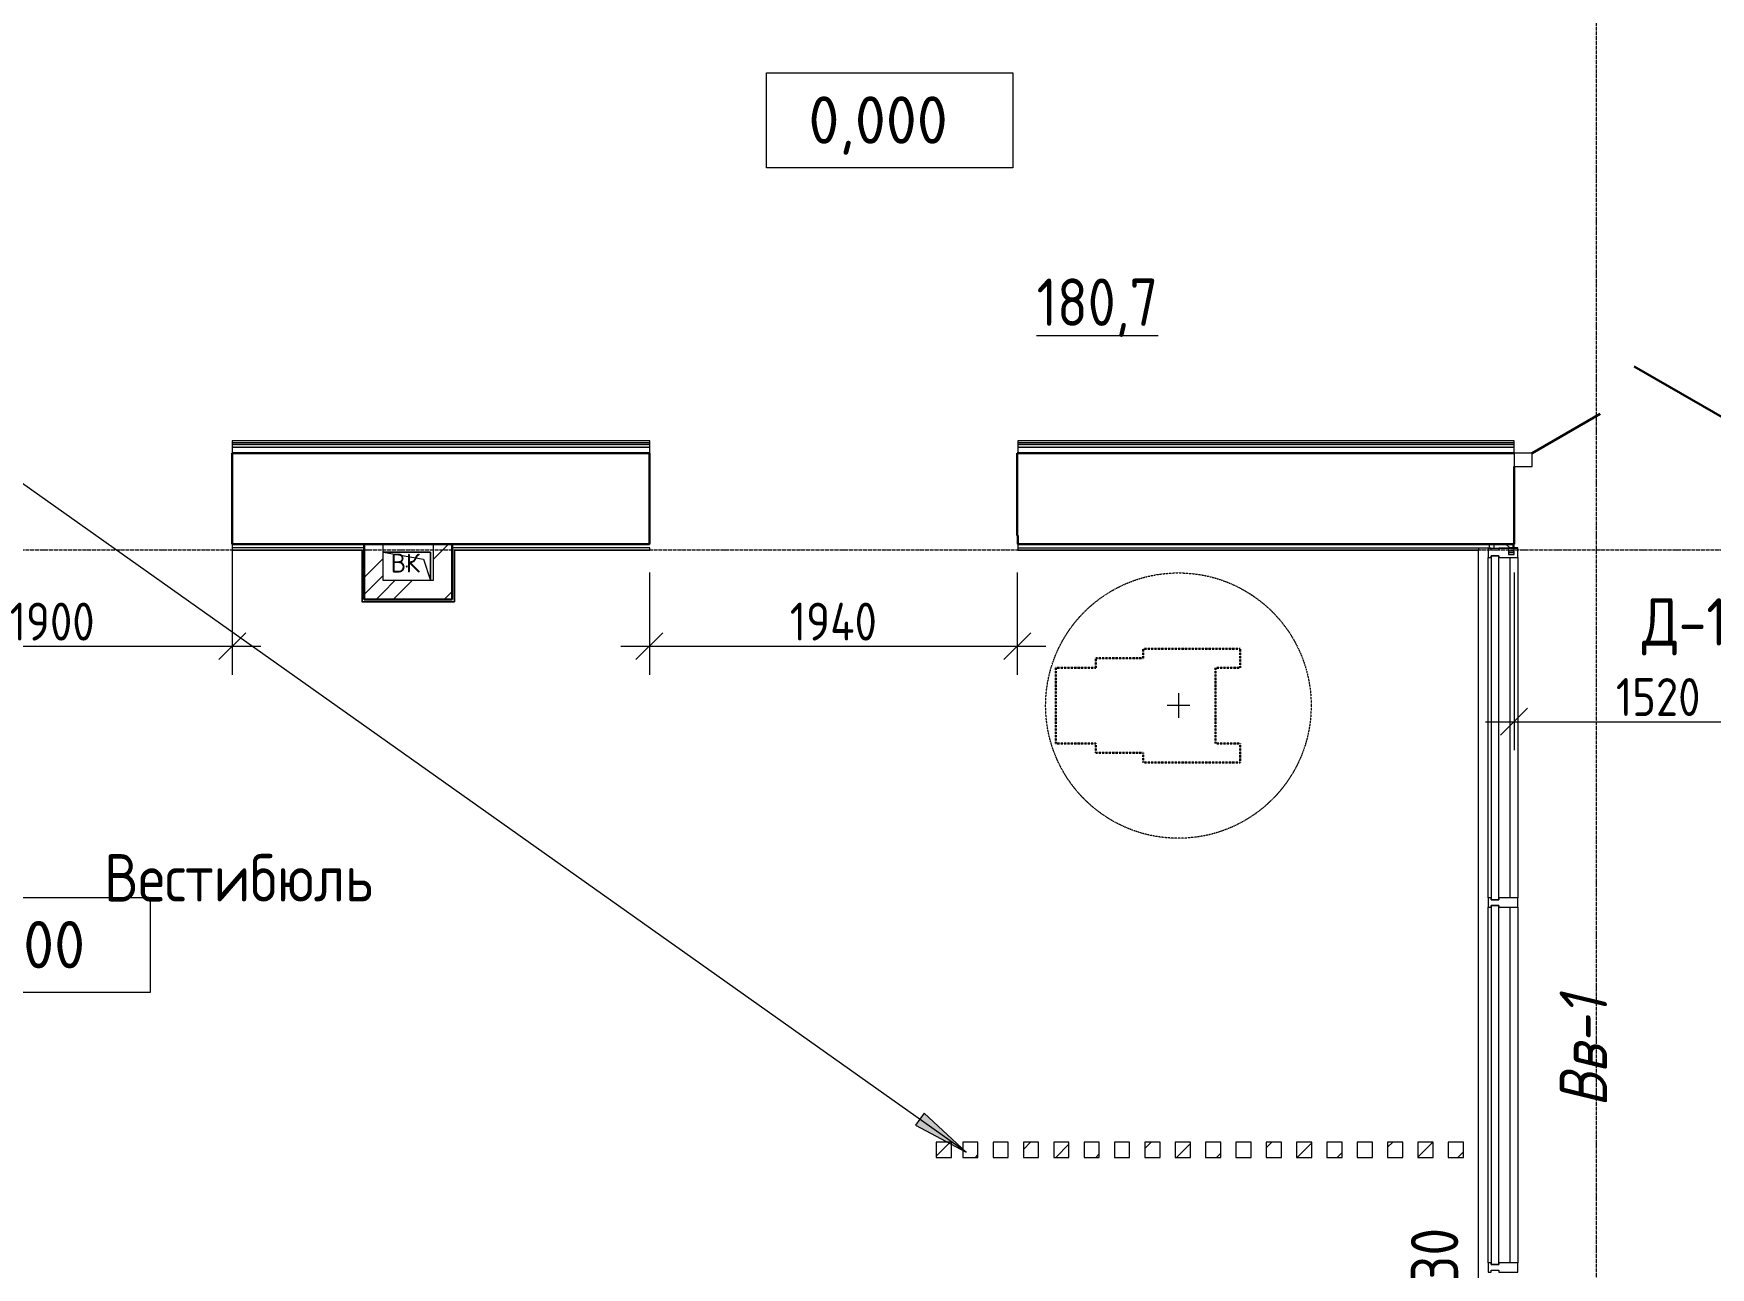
# Model space of a CAD drawing. Header units: millimetres. Extents: x 504091 to 2165846, y 135022 to 442887.
# Drawn here: x 1422457 to 1431300, y 309331 to 315840 of the extents above; entities that cross this region are included whole.
import ezdxf

# ---------------------------------------------------------------- set-up
doc = ezdxf.new("R2010")
doc.units = ezdxf.units.MM
for name, pattern in [('200_ШТРИХ__ш1_п0_6_', [1.6, 1, -0.6]), ('ADSK_Линия сетки', [25, 20, -2.5, 0, -2.5]), ('осеваяX2', [4, 2.5, -0.5, 0.5, -0.5])]:
    doc.linetypes.add(name, pattern=pattern)
doc.layers.get('Defpoints').update_dxf_attribs({"color": 255})
for name, color, linetype, lineweight in [('Аннотация', 7, 'Continuous', 9), ('Витраж', 7, 'Continuous', 9), ('Двери', 7, 'Continuous', 20), ('Марки', 7, 'Continuous', 20), ('Марки дверей', 7, 'Continuous', 20), ('Марки помещений', 7, 'Continuous', 20), ('Мебель', 7, 'Continuous', 18), ('Обобщенные модели', 7, 'Continuous', 18), ('Ограждение', 7, 'Continuous', 18), ('Оси', 165, 'осеваяX2', 13), ('отметки', 7, 'Continuous', 20), ('Панели витража', 7, 'Continuous', 9), ('Перекрытие', 7, 'Continuous', 18), ('размеры', 7, 'Continuous', 9), ('Стены внутренние', 7, 'Continuous', 18), ('Стены несущие', 7, 'Continuous', 30), ('Стены отделка', 7, 'Continuous', 30), ('Стены штриховка', 7, 'Continuous', 18)]:
    doc.layers.add(name, color=color, linetype=linetype, lineweight=lineweight)
doc.styles.add('GOST Common_2', font='GOST_Common.ttf', dxfattribs={"width": 0.9, "height": 200})
doc.styles.add('GOST Common_3', font='GOST_Common.ttf', dxfattribs={"height": 250})
doc.styles.add('GOST Common_4', font='GOST_Common.ttf', dxfattribs={"width": 0.9, "height": 200})
doc.styles.add('GOST Common_5', font='GOST_Common.ttf', dxfattribs={"height": 250})
doc.styles.add('GOST Common_B_I', font='', dxfattribs={"width": 0.9, "height": 250})
doc.styles.get('GOST Common_B_I').set_extended_font_data('GOST Common', italic=True, bold=True)
doc.dimstyles.new('ADSK_Основной_2_мм', dxfattribs={"dimscale": 304.8, "dimtxt": 201.142999, "dimasz": 0.463911, "dimexe": 0.492126, "dimexo": 0.492126, "dimgap": 0.098425, "dimtad": 1, "dimrnd": 0.01, "dimdsep": 46, "dimtxsty": 'GOST Common_4', "dimblk1": 'OBLIQUE', "dimblk2": 'OBLIQUE', "dimsah": 1, "dimcen": 0.09, "dimdle": 0.492126, "dimazin": 2, "dimtfac": 1, "dimtdec": 4, "dimtix": 1, "dimtmove": 0, "dimatfit": 3, "dimfxl": 0, "dimtvp": 1, "dimtolj": 1, "dimtzin": 0, "dimlwd": 20, "dimlwe": 20, "dimarcsym": 0})
pattern_1 = [(45, (1368096.43, 304821.34), (-269.4077, 269.4077), []), (45, (1368186.23, 304821.34), (-269.4077, 269.4077), []), (45, (1368276.04, 304821.34), (-269.4077, 269.4077), []), (45, (1368365.84, 304821.34), (-269.4077, 269.4077), [])]

# ---------------------------------------------------------------- blocks, each defined once
blk = doc.blocks.new('Дверь-Alumark_двупольная с глухим окном_S70 - 1520х2200 алюм ост Д-11л-3421825-План 1-го этажа')
at = {"layer": 'Двери', "lineweight": 30}
for p, q in [((790, 240), (-2.4, 697.5)), ((-540, 240), (-180.6, 447.5))]:
    blk.add_line(p, q, dxfattribs=at)
at = {"layer": 'Двери'}
for p, q in [((-635, 240), (-635, 170)), ((-540, 240), (-635, 240)), ((-540, 170), (-540, 240)), ((790, 240), (790, 170)), ((885, 240), (790, 240)), ((885, 170), (885, 240)), ((-635, 170), (-540, 170)), ((790, 170), (885, 170))]:
    blk.add_line(p, q, dxfattribs=at)
blk = doc.blocks.new('Системная панель - Стекло - 40мм-6487991-План 1-го этажа')
at = {"layer": 'Панели витража', "lineweight": 18}
for p, q in [((907.5, 40), (-907.5, 40)), ((-907.5, 40), (-907.5, 0)), ((-907.5, 0), (907.5, 0)), ((907.5, 0), (907.5, 40))]:
    blk.add_line(p, q, dxfattribs=at)
blk = doc.blocks.new('Системная панель - Стекло - 40мм-6487996-План 1-го этажа')
at = {"layer": 'Панели витража', "lineweight": 18}
for p, q in [((947.5, 40), (-947.5, 40)), ((-947.5, 40), (-947.5, 0)), ((-947.5, 0), (947.5, 0)), ((947.5, 0), (947.5, 40))]:
    blk.add_line(p, q, dxfattribs=at)
blk = doc.blocks.new('Прямоугольный импост - Импост структурный с накладкой - 100мм-6487985-План 1-го этажа')
at = {"layer": 'Витраж'}
for p, q in [((29977, 6459.2), (29977, 8254.2)), ((30094, 6459.2), (30094, 8254.2))]:
    blk.add_line(p, q, dxfattribs=at)
blk = doc.blocks.new('Прямоугольный импост - Импост структурный с накладкой - 100мм-6487995-План 1-го этажа')
at = {"layer": 'Витраж'}
for p, q in [((29977, 4534.2), (29977, 6409.2)), ((30094, 4534.2), (30094, 6409.2))]:
    blk.add_line(p, q, dxfattribs=at)
blk = doc.blocks.new('Прямоугольный импост - Импост структурный с накладкой - 160мм-687480-План 1-го этажа')
at = {"layer": 'Витраж', "lineweight": 18}
for p, q in [((0, 17), (-50, 17)), ((-50, 17), (-50, 0)), ((-50, 0), (-40, 0)), ((-40, 0), (-40, -40)), ((-10, -40), (-10, 0)), ((-10, 0), (0, 0)), ((0, 0), (0, 17)), ((-40, -40), (-50, -40)), ((-50, -40), (-50, -140)), ((0, -40), (-10, -40)), ((0, -140), (0, -40)), ((-50, -140), (0, -140))]:
    blk.add_line(p, q, dxfattribs=at)
blk = doc.blocks.new('Прямоугольный импост - Импост структурный с накладкой - 160мм-687471-План 1-го этажа')
at = {"layer": 'Витраж', "lineweight": 18}
for p, q in [((-25, 0), (-25, 17)), ((-25, 17), (25, 17)), ((-15, 0), (-25, 0)), ((-15, -40), (-15, 0)), ((25, 0), (15, 0)), ((15, 0), (15, -40)), ((25, 17), (25, 0)), ((-25, -140), (-25, -40)), ((-25, -40), (-15, -40)), ((15, -40), (25, -40)), ((25, -40), (25, -140)), ((25, -140), (-25, -140))]:
    blk.add_line(p, q, dxfattribs=at)
blk = doc.blocks.new('Ограждение_куообразное - Ограждение_куообразное-1750661-План 1-го этажа')
at = {"layer": 'Ограждение'}
h = blk.add_hatch(dxfattribs=at)
h.set_pattern_fill('FP_20', color=256, style=0, pattern_type=2)
h.set_pattern_definition([(45, (0, 0), (-106.066, 106.066), [])])
h.paths.add_polyline_path([(18575.7, 5090.2), (18655.7, 5090.2), (18655.7, 5170.2), (18575.7, 5170.2)])
h.paths.add_polyline_path([(29527, 5090.2), (29527, 5170.2), (29447, 5170.2), (29447, 5090.2)])
h.paths.add_polyline_path([(19535.7, 5090.2), (19615.7, 5090.2), (19615.7, 5170.2), (19535.7, 5170.2)])
h.paths.add_polyline_path([(18815.7, 5090.2), (18815.7, 5170.2), (18735.7, 5170.2), (18735.7, 5090.2)])
h.paths.add_polyline_path([(29687, 5090.2), (29687, 5170.2), (29607, 5170.2), (29607, 5090.2)])
h.paths.add_polyline_path([(19375.7, 5090.2), (19455.7, 5090.2), (19455.7, 5170.2), (19375.7, 5170.2)])
h.paths.add_polyline_path([(29847, 5090.2), (29847, 5170.2), (29767, 5170.2), (29767, 5090.2)])
h.paths.add_polyline_path([(18975.7, 5090.2), (18975.7, 5170.2), (18895.7, 5170.2), (18895.7, 5090.2)])
h.paths.add_polyline_path([(29207, 5090.2), (29207, 5170.2), (29127, 5170.2), (29127, 5090.2), (29152.7, 5090.2)])
h.paths.add_polyline_path([(29367, 5090.2), (29367, 5170.2), (29287, 5170.2), (29287, 5090.2)])
h.paths.add_polyline_path([(19215.7, 5090.2), (19295.7, 5090.2), (19295.7, 5170.2), (19215.7, 5170.2)])
h.paths.add_polyline_path([(28167, 5090.2), (28247, 5090.2), (28247, 5170.2), (28167, 5170.2)])
h.paths.add_polyline_path([(19055.7, 5090.2), (19135.7, 5090.2), (19135.7, 5170.2), (19055.7, 5170.2)])
h.paths.add_polyline_path([(28727, 5090.2), (28727, 5170.2), (28647, 5170.2), (28647, 5090.2)])
h.paths.add_polyline_path([(20335.7, 5090.2), (20415.7, 5090.2), (20415.7, 5170.2), (20335.7, 5170.2)])
h.paths.add_polyline_path([(28841.7, 5090.2), (28887, 5090.2), (28887, 5170.2), (28807, 5170.2), (28807, 5090.2)])
h.paths.add_polyline_path([(28567, 5090.2), (28567, 5170.2), (28487, 5170.2), (28487, 5090.2)])
h.paths.add_polyline_path([(20495.7, 5090.2), (20575.7, 5090.2), (20575.7, 5170.2), (20495.7, 5170.2)])
h.paths.add_polyline_path([(20975.7, 5090.2), (21055.7, 5090.2), (21055.7, 5170.2), (20975.7, 5170.2)])
h.paths.add_polyline_path([(28407, 5090.2), (28407, 5170.2), (28327, 5170.2), (28327, 5090.2)])
h.paths.add_polyline_path([(20815.7, 5090.2), (20895.7, 5090.2), (20895.7, 5170.2), (20815.7, 5170.2)])
h.paths.add_polyline_path([(29047, 5090.2), (29047, 5170.2), (28967, 5170.2), (28967, 5090.2)])
h.paths.add_polyline_path([(20655.7, 5090.2), (20735.7, 5090.2), (20735.7, 5170.2), (20655.7, 5170.2)])
h.paths.add_polyline_path([(27367, 5090.2), (27447, 5090.2), (27447, 5170.2), (27367, 5170.2)])
h.paths.add_polyline_path([(21215.7, 5090.2), (21215.7, 5170.2), (21135.7, 5170.2), (21135.7, 5090.2)])
h.paths.add_polyline_path([(27767, 5090.2), (27767, 5170.2), (27687, 5170.2), (27687, 5090.2)])
h.paths.add_polyline_path([(19855.7, 5090.2), (19935.7, 5090.2), (19935.7, 5170.2), (19855.7, 5170.2)])
h.paths.add_polyline_path([(28087, 5090.2), (28087, 5170.2), (28007, 5170.2), (28007, 5090.2)])
h.paths.add_polyline_path([(20175.7, 5090.2), (20255.7, 5090.2), (20255.7, 5170.2), (20175.7, 5170.2)])
h.paths.add_polyline_path([(20015.7, 5090.2), (20095.7, 5090.2), (20095.7, 5170.2), (20015.7, 5170.2)])
h.paths.add_polyline_path([(27927, 5090.2), (27927, 5170.2), (27847, 5170.2), (27847, 5090.2)])
h.paths.add_polyline_path([(19695.7, 5090.2), (19775.7, 5090.2), (19775.7, 5170.2), (19695.7, 5170.2)])
h.paths.add_polyline_path([(27607, 5090.2), (27607, 5170.2), (27527, 5170.2), (27527, 5090.2)])
h.paths.add_polyline_path([(27147, 5090.2), (27147, 5170.2), (27067, 5170.2), (27067, 5090.2), (27125.7, 5090.2)])
h.paths.add_polyline_path([(27207, 5090.2), (27287, 5090.2), (27287, 5170.2), (27207, 5170.2)])
at = {"layer": 'Ограждение', "lineweight": 18}
for p, q in [((27147, 5170.2), (27067, 5170.2)), ((27067, 5170.2), (27067, 5090.2)), ((27147, 5090.2), (27147, 5170.2)), ((27287, 5170.2), (27207, 5170.2)), ((27207, 5170.2), (27207, 5090.2)), ((27287, 5090.2), (27287, 5170.2)), ((27447, 5170.2), (27367, 5170.2)), ((27367, 5170.2), (27367, 5090.2)), ((27447, 5090.2), (27447, 5170.2)), ((27607, 5170.2), (27527, 5170.2)), ((27527, 5170.2), (27527, 5090.2)), ((27607, 5090.2), (27607, 5170.2)), ((27767, 5170.2), (27687, 5170.2)), ((27687, 5170.2), (27687, 5090.2)), ((27767, 5090.2), (27767, 5170.2)), ((27927, 5170.2), (27847, 5170.2)), ((27847, 5170.2), (27847, 5090.2)), ((27927, 5090.2), (27927, 5170.2)), ((28087, 5170.2), (28007, 5170.2)), ((28007, 5170.2), (28007, 5090.2)), ((28087, 5090.2), (28087, 5170.2)), ((28247, 5170.2), (28167, 5170.2)), ((28167, 5170.2), (28167, 5090.2)), ((28247, 5090.2), (28247, 5170.2)), ((28407, 5170.2), (28327, 5170.2)), ((28327, 5170.2), (28327, 5090.2)), ((28407, 5090.2), (28407, 5170.2)), ((28567, 5170.2), (28487, 5170.2)), ((28487, 5170.2), (28487, 5090.2)), ((28567, 5090.2), (28567, 5170.2)), ((28727, 5170.2), (28647, 5170.2)), ((28647, 5170.2), (28647, 5090.2)), ((28727, 5090.2), (28727, 5170.2)), ((28887, 5170.2), (28807, 5170.2)), ((28807, 5170.2), (28807, 5090.2)), ((28887, 5090.2), (28887, 5170.2)), ((29047, 5170.2), (28967, 5170.2)), ((28967, 5170.2), (28967, 5090.2)), ((29047, 5090.2), (29047, 5170.2)), ((29207, 5170.2), (29127, 5170.2)), ((29127, 5170.2), (29127, 5090.2)), ((29207, 5090.2), (29207, 5170.2)), ((29367, 5170.2), (29287, 5170.2)), ((29287, 5170.2), (29287, 5090.2)), ((29367, 5090.2), (29367, 5170.2)), ((29527, 5170.2), (29447, 5170.2)), ((29447, 5170.2), (29447, 5090.2)), ((29527, 5090.2), (29527, 5170.2)), ((29687, 5170.2), (29607, 5170.2)), ((29607, 5170.2), (29607, 5090.2)), ((29687, 5090.2), (29687, 5170.2)), ((29847, 5170.2), (29767, 5170.2)), ((29767, 5170.2), (29767, 5090.2)), ((29847, 5090.2), (29847, 5170.2)), ((27067, 5090.2), (27147, 5090.2)), ((27207, 5090.2), (27287, 5090.2)), ((27367, 5090.2), (27447, 5090.2)), ((27527, 5090.2), (27607, 5090.2)), ((27687, 5090.2), (27767, 5090.2)), ((27847, 5090.2), (27927, 5090.2)), ((28007, 5090.2), (28087, 5090.2)), ((28167, 5090.2), (28247, 5090.2)), ((28327, 5090.2), (28407, 5090.2)), ((28487, 5090.2), (28567, 5090.2)), ((28647, 5090.2), (28727, 5090.2)), ((28807, 5090.2), (28887, 5090.2)), ((28967, 5090.2), (29047, 5090.2)), ((29127, 5090.2), (29207, 5090.2)), ((29287, 5090.2), (29367, 5090.2)), ((29447, 5090.2), (29527, 5090.2)), ((29607, 5090.2), (29687, 5090.2)), ((29767, 5090.2), (29847, 5090.2))]:
    blk.add_line(p, q, dxfattribs=at)
blk = doc.blocks.new('GM_Отверстие прямоугольное _в плите_ - Отверстие-V28-План 1-го этажа')
at = {"layer": 'Обобщенные модели'}
for p, q in [((-75, -125), (-75, 125)), ((-75, 125), (75, 125)), ((75, 125), (-75, 125)), ((-75, 125), (-75, -125)), ((-37.5, 87.5), (75, 125)), ((-75, -125), (-37.5, 87.5))]:
    blk.add_line(p, q, dxfattribs=at)
for start, end in [(360, 180), (180, 360), (60, 165), (300, 360), (195, 270)]:
    blk.add_arc((0, 0), 2.5, start, end, dxfattribs=at)
blk = doc.blocks.new('FRT_2D_Символ _разворот МГН_1 - D1_4_Символ доступности разворота МГН _360__-V38-План 1-го этажа')
at = {"layer": 'Мебель', "color": 98, "linetype": '200_ШТРИХ__ш1_п0_6_', "lineweight": 30, "true_color": 0x004000}
for p, q in [((-300, 325.4), (-300, -185.8)), ((-300, 325.4), (-200, 325.4)), ((-200, 195.4), (-200, 325.4)), ((200, 325.4), (300, 325.4)), ((200, 195.4), (200, 325.4)), ((300, 325.4), (300, -185.8)), ((-200, 195.4), (200, 195.4)), ((-300, -185.8), (-250, -185.8)), ((-250, -185.8), (-250, -435.8)), ((300, -185.8), (250, -185.8)), ((250, -185.8), (250, -435.8)), ((-200, -435.8), (-250, -435.8)), ((-200, -435.8), (-200, -645.8)), ((200, -435.8), (250, -435.8)), ((200, -435.8), (200, -645.8)), ((-200, -645.8), (200, -645.8))]:
    blk.add_line(p, q, dxfattribs=at)
at = {"layer": 'Мебель'}
for p, q in [((-65, 0), (65, 0)), ((0, 60.4), (0, -59.6))]:
    blk.add_line(p, q, dxfattribs=at)
at = {"layer": 'Мебель', "color": 1, "linetype": '200_ШТРИХ__ш1_п0_6_', "lineweight": 9, "true_color": 0xff0000}
blk.add_circle((0, 0), 700, dxfattribs=at)
blk = doc.blocks.new('Высотные отметки - Рамка-12095-План 1-го этажа')
at = {"layer": 'Аннотация', "lineweight": 20}
for p, q in [((-6.5, 0), (-6.5, 5)), ((-6.5, 5), (6.5, 5)), ((6.5, 5), (6.5, 0)), ((6.5, 0), (-6.5, 0))]:
    blk.add_line(p, q, dxfattribs=at)
blk = doc.blocks.new('_Oblique')
at = {"color": 0, "linetype": 'ByBlock', "lineweight": -2}
blk.add_line((-0.5, -0.5), (0.5, 0.5), dxfattribs=at)
blk = doc.blocks.new('*D2736')
at = {"layer": 'Defpoints', "color": 0, "lineweight": 20, "transparency": 16777216}
for p in [(1430264.3, 313146.6), (1431784.3, 313146.6), (1431784.3, 312209.9)]:
    blk.add_point(p, dxfattribs=at)
at = {"layer": 'размеры', "color": 0, "transparency": 16777216}
for p, q in [((1430264.3, 312996.6), (1430264.3, 312059.9)), ((1431784.3, 312996.6), (1431784.3, 312059.9)), ((1430114.3, 312209.9), (1431934.3, 312209.9))]:
    blk.add_line(p, q, dxfattribs=at)
at = {"layer": 'размеры', "color": 0, "transparency": 16777216, "xscale": 141.4, "yscale": 141.4, "zscale": 141.4, "rotation": 180}
blk.add_blockref('_Oblique', (1430264.3, 312209.9), dxfattribs=at)
at = {"layer": 'размеры', "color": 0, "transparency": 16777216, "xscale": 141.4, "yscale": 141.4, "zscale": 141.4}
blk.add_blockref('_Oblique', (1431784.3, 312209.9), dxfattribs=at)
at = {"layer": 'размеры', "color": 0, "lineweight": 20, "transparency": 16777216, "insert": (1431024.3, 312339.9), "char_height": 200, "width": 560.473, "attachment_point": 5, "style": 'GOST Common_4'}
blk.add_mtext('\\A1;1520', dxfattribs=at)
blk = doc.blocks.new('*D2737')
at = {"layer": 'Defpoints', "color": 0, "lineweight": 20, "transparency": 16777216}
for p in [(1425704.8, 313146.6), (1427644.8, 313146.6), (1427644.8, 312607.9)]:
    blk.add_point(p, dxfattribs=at)
at = {"layer": 'размеры', "color": 0, "transparency": 16777216}
for p, q in [((1425704.8, 312996.6), (1425704.8, 312457.9)), ((1427644.8, 312996.6), (1427644.8, 312457.9)), ((1425554.8, 312607.9), (1427794.8, 312607.9))]:
    blk.add_line(p, q, dxfattribs=at)
at = {"layer": 'размеры', "color": 0, "transparency": 16777216, "xscale": 141.4, "yscale": 141.4, "zscale": 141.4, "rotation": 180}
blk.add_blockref('_Oblique', (1425704.8, 312607.9), dxfattribs=at)
at = {"layer": 'размеры', "color": 0, "transparency": 16777216, "xscale": 141.4, "yscale": 141.4, "zscale": 141.4}
blk.add_blockref('_Oblique', (1427644.8, 312607.9), dxfattribs=at)
at = {"layer": 'размеры', "color": 0, "lineweight": 20, "transparency": 16777216, "insert": (1426674.8, 312737.9), "char_height": 200, "width": 580.928, "attachment_point": 5, "style": 'GOST Common_4'}
blk.add_mtext('\\A1;1940', dxfattribs=at)
blk = doc.blocks.new('*D2738')
at = {"layer": 'Defpoints', "color": 0, "lineweight": 20, "transparency": 16777216}
for p in [(1421605.4, 313626.6), (1423505.4, 313626.6), (1423505.4, 312607.9)]:
    blk.add_point(p, dxfattribs=at)
at = {"layer": 'размеры', "color": 0, "transparency": 16777216}
for p, q in [((1421605.4, 313476.6), (1421605.4, 312457.9)), ((1423505.4, 313476.6), (1423505.4, 312457.9)), ((1421455.4, 312607.9), (1423655.4, 312607.9))]:
    blk.add_line(p, q, dxfattribs=at)
at = {"layer": 'размеры', "color": 0, "transparency": 16777216, "xscale": 141.4, "yscale": 141.4, "zscale": 141.4, "rotation": 180}
blk.add_blockref('_Oblique', (1421605.4, 312607.9), dxfattribs=at)
at = {"layer": 'размеры', "color": 0, "transparency": 16777216, "xscale": 141.4, "yscale": 141.4, "zscale": 141.4}
blk.add_blockref('_Oblique', (1423505.4, 312607.9), dxfattribs=at)
at = {"layer": 'размеры', "color": 0, "lineweight": 20, "transparency": 16777216, "insert": (1422555.4, 312737.9), "char_height": 200, "width": 560.473, "attachment_point": 5, "style": 'GOST Common_4'}
blk.add_mtext('\\A1;1900', dxfattribs=at)

msp = doc.modelspace()

# ---------------------------------------------------------------- hatches: boundary and pattern name
at = {"layer": 'Аннотация', "lineweight": 9}
msp.add_hatch(color=256, dxfattribs=at).paths.add_polyline_path([(1427375.2386, 309939.6638), (1427153.2739, 310145.313), (1427107.6113, 310080.857)])
at = {"layer": 'Стены внутренние', "lineweight": 9}
h = msp.add_hatch(dxfattribs=at)
h.set_pattern_fill('FP_12', color=256, style=0, pattern_type=2)
h.set_pattern_definition([(0, (1400150.29, 304821.34), (406.4, 101.6), [33.528, -271.272, 33.528, -271.272, -1625.6]), (0, (1400150.29, 304821.34), (406.4, 101.6), [-609.6, 33.528, -576.072, 33.528, -271.272, -711.2]), (0, (1400150.29, 304821.34), (406.4, 101.6), [-1524, 33.528, -169.672, 33.528, -474.472]), (120, (1400302.69, 304872.14), (-291.18818, 301.15272), [33.528, -271.272, 33.528, -271.272, -1625.6]), (120, (1400302.69, 304872.14), (-291.18818, 301.15272), [-609.6, 33.528, -576.072, 33.528, -271.272, -711.2]), (120, (1400302.69, 304872.14), (-291.18818, 301.15272), [-1524, 33.528, -169.672, 33.528, -474.472]), (240, (1400353.49, 305075.34), (-115.21182, -402.75272), [33.528, -271.272, 33.528, -271.272, -1625.6]), (240, (1400353.49, 305075.34), (-115.21182, -402.75272), [-609.6, 33.528, -576.072, 33.528, -271.272, -711.2]), (240, (1400353.49, 305075.34), (-115.21182, -402.75272), [-1524, 33.528, -169.672, 33.528, -474.472])])
h.paths.add_polyline_path([(1439059.2939, 313656.5532), (1439059.2939, 313671.5532), (1437864.2939, 313671.5532), (1437864.2939, 313656.5532), (1438803.251, 313656.5532)])
h.paths.add_polyline_path([(1432469.7351, 313656.5532), (1436264.2939, 313656.5532), (1436264.2939, 313671.5532), (1431784.2939, 313671.5532), (1431784.2939, 313656.5532)])
h.paths.add_polyline_path([(1440089.2939, 313656.5532), (1440216.4244, 313656.5532), (1440216.4244, 313671.5532), (1440089.2939, 313671.5532)])
h.paths.add_polyline_path([(1413469.1876, 313656.5532), (1413793.2939, 313656.5532), (1413793.2939, 313671.5532), (1410096.2939, 313671.5532), (1410096.2939, 313656.5532), (1411358.0156, 313656.5532)])
h.paths.add_polyline_path([(1415393.2939, 313656.5532), (1421605.41, 313656.5532), (1421605.41, 313671.5532), (1415393.2939, 313671.5532)])
h.paths.add_polyline_path([(1408493.5795, 313656.5532), (1408496.2939, 313656.5532), (1408496.2939, 313671.5532), (1407714.3804, 313671.5532), (1407714.3804, 313656.5532), (1408191.2577, 313656.5532)])
h.paths.add_polyline_path([(1425080.6333, 313656.5532), (1425707.828, 313656.5532), (1425707.828, 313671.5532), (1423505.41, 313671.5532), (1423505.41, 313656.5532), (1424969.0881, 313656.5532)])
h.paths.add_polyline_path([(1430264.2939, 313656.5532), (1430264.2939, 313671.5532), (1427647.828, 313671.5532), (1427647.828, 313656.5532), (1429830.7702, 313656.5532)])
h = msp.add_hatch(dxfattribs=at)
h.set_pattern_fill('ANSI34', color=256, scale=20, style=0)
h.set_pattern_definition(pattern_1)
h.paths.add_polyline_path([(1424300.2939, 313146.5532), (1424200.2939, 313146.5532), (1424200.2939, 312853.9865), (1424300.2939, 312853.9865)])
h = msp.add_hatch(dxfattribs=at)
h.set_pattern_fill('ANSI34', color=256, scale=20, style=0)
h.set_pattern_definition(pattern_1)
h.paths.add_polyline_path([(1424665.2939, 312853.9865), (1424665.2939, 313146.5532), (1424565.2939, 313146.5532), (1424565.2939, 312953.9865), (1424300.2939, 312953.9865), (1424300.2939, 312853.9865)])
h = msp.add_hatch(dxfattribs=at)
h.set_pattern_fill('FP_8', color=256, style=0, pattern_type=2)
h.set_pattern_definition([(45, (1400150.3, 304821.34), (-106.066, 106.066), []), (135, (1400150.3, 304821.34), (-106.066, -106.066), [])])
h.paths.add_polyline_path([(1430184.2939, 307419.5757), (1430259.2939, 307419.5757), (1430259.2939, 307460.5645), (1430159.2939, 307459.5757), (1430159.2939, 307419.5757)])
h.paths.add_polyline_path([(1430234.8739, 313125.5645), (1430234.8739, 313126.5532), (1430259.2939, 313126.5532), (1430259.2939, 313146.5532), (1430159.2939, 313146.5532), (1430159.2939, 313125.5645), (1430184.2939, 313125.5645)])

# ---------------------------------------------------------------- linework, layer by layer
at = {"layer": 'Аннотация', "lineweight": 9}
for p, q in [((1427375.2386, 309939.6638), (1419075.0245, 315819.7956)), ((1427153.2739, 310145.313), (1427107.6113, 310080.857)), ((1427375.2386, 309939.6638), (1427153.2739, 310145.313)), ((1427107.6113, 310080.857), (1427375.2386, 309939.6638))]:
    msp.add_line(p, q, dxfattribs=at)
at = {"layer": 'Оси', "linetype": 'ADSK_Линия сетки'}
for p, q in [((1430699.8592, 300469.847), (1430699.8592, 349044.3426)), ((1390035.5654, 313116.3441), (1456265.2939, 313116.3441))]:
    msp.add_line(p, q, dxfattribs=at)
at = {"layer": 'Перекрытие'}
for p, q in [((1425707.828, 313626.5532), (1425707.828, 313146.5532)), ((1425707.828, 313146.5532), (1425704.828, 313146.5532)), ((1430077.2939, 307479.5757), (1430077.2939, 313114.5532)), ((1430284.2939, 313075.5645), (1430284.2939, 311280.5645)), ((1430284.2939, 311230.5645), (1430284.2939, 309355.5645))]:
    msp.add_line(p, q, dxfattribs=at)
at = {"layer": 'Стены несущие'}
for p, q in [((1423505.2939, 313626.5532), (1423505.2939, 313146.5532)), ((1425704.828, 313626.5532), (1423505.2939, 313626.5532)), ((1425704.828, 313146.5532), (1425704.828, 313626.5532)), ((1427644.828, 313626.5532), (1430264.2939, 313626.5532)), ((1427644.828, 313626.5532), (1427644.828, 313191.5532)), ((1430264.2939, 313146.5532), (1430264.2939, 313556.5532)), ((1423505.2939, 313146.5532), (1425704.828, 313146.5532)), ((1424200.2939, 313146.5532), (1424200.2939, 312853.9865)), ((1424665.2939, 313146.5532), (1424665.2939, 312853.9865)), ((1427644.828, 313191.5532), (1427647.828, 313191.5532)), ((1427647.828, 313191.5532), (1427647.828, 313146.5532)), ((1430264.2939, 313146.5532), (1427647.828, 313146.5532)), ((1424200.2939, 312853.9865), (1424665.2939, 312853.9865))]:
    msp.add_line(p, q, dxfattribs=at)
at = {"layer": 'Стены отделка', "lineweight": 9}
for p, q in [((1423505.41, 313691.5532), (1423505.41, 313626.5532)), ((1425707.828, 313691.5532), (1423505.41, 313691.5532)), ((1425707.828, 313626.5532), (1425707.828, 313691.5532)), ((1427647.828, 313691.5532), (1427647.828, 313626.5532)), ((1430264.2939, 313691.5532), (1427647.828, 313691.5532)), ((1430264.2939, 313626.5532), (1430264.2939, 313691.5532)), ((1425704.828, 313626.5532), (1425707.828, 313626.5532)), ((1424200.2939, 313126.5532), (1423505.2939, 313126.5532)), ((1423505.2939, 313126.5532), (1423505.2939, 313114.5532)), ((1424300.2939, 312953.9865), (1424300.2939, 313146.5532)), ((1424565.2939, 313146.5532), (1424565.2939, 312953.9865)), ((1425707.828, 313126.5532), (1424665.2939, 313126.5532)), ((1425707.828, 313114.5532), (1425707.828, 313126.5532)), ((1427647.828, 313146.5532), (1427647.828, 313114.5532)), ((1430079.2939, 313126.5532), (1430134.2939, 313126.5532)), ((1430079.2939, 313114.5532), (1430079.2939, 313126.5532)), ((1430134.2939, 313126.5532), (1430134.2939, 313125.5645)), ((1430134.2939, 313125.5645), (1430284.2939, 313125.5645)), ((1430234.8739, 313126.5532), (1430234.8739, 313091.5532)), ((1430264.2939, 313091.5532), (1430264.2939, 313146.5532)), ((1430284.2939, 313126.5532), (1430264.2939, 313126.5532)), ((1430284.2939, 313125.5645), (1430284.2939, 313126.5532)), ((1423505.2939, 313114.5532), (1424188.2939, 313114.5532)), ((1424188.2939, 313114.5532), (1424188.2939, 312843.9865)), ((1424677.2939, 313114.5532), (1425707.828, 313114.5532)), ((1424677.2939, 313114.5532), (1424677.2939, 312842.229)), ((1427647.828, 313114.5532), (1430079.2939, 313114.5532)), ((1430234.8739, 313091.5532), (1430264.2939, 313091.5532)), ((1424565.2939, 312953.9865), (1424300.2939, 312953.9865)), ((1424190.2939, 312841.9865), (1424677.2939, 312842.229))]:
    msp.add_line(p, q, dxfattribs=at)
at = {"layer": 'Стены штриховка'}
for p, q in [((1425707.828, 313680.5532), (1423505.41, 313680.5532)), ((1425707.828, 313671.5532), (1423505.41, 313671.5532)), ((1425707.828, 313656.5532), (1423505.41, 313656.5532)), ((1430264.2939, 313680.5532), (1427647.828, 313680.5532)), ((1430264.2939, 313671.5532), (1427647.828, 313671.5532)), ((1430264.2939, 313656.5532), (1427647.828, 313656.5532)), ((1427647.828, 313126.5532), (1430079.2939, 313126.5532)), ((1430134.2939, 313126.5532), (1430134.2939, 313146.5532)), ((1430159.2939, 313125.5645), (1430159.2939, 313146.5532)), ((1430264.2939, 313126.5532), (1430234.8739, 313126.5532)), ((1430259.2939, 313125.5645), (1430259.2939, 313146.5532)), ((1423505.2939, 313116.5532), (1424190.2939, 313116.5532)), ((1424190.2939, 313116.5532), (1424190.2939, 312843.9865)), ((1424675.2939, 313116.5532), (1425707.828, 313116.5532)), ((1424675.2939, 313116.5532), (1424675.2939, 312843.9865)), ((1427647.828, 313116.5532), (1430079.2939, 313116.5532)), ((1430234.8739, 313111.5532), (1430264.2939, 313111.5532)), ((1430234.8739, 313102.5532), (1430264.2939, 313102.5532)), ((1424200.2939, 312853.9865), (1424200.2939, 312855.9865)), ((1424188.2939, 312843.9865), (1424188.2939, 312841.9865)), ((1424188.2939, 312841.9865), (1424190.2939, 312841.9865)), ((1424190.2939, 312843.9865), (1424675.2939, 312843.9865)), ((1424202.2939, 312853.9865), (1424200.2939, 312853.9865))]:
    msp.add_line(p, q, dxfattribs=at)

# ---------------------------------------------------------------- block references
at = {"layer": 'Витраж', "rotation": 89.99999999999991}
msp.add_blockref('Прямоугольный импост - Импост структурный с накладкой - 160мм-687480-План 1-го этажа', (1430144.2939, 313125.5645), dxfattribs=at)
at = {"layer": 'Витраж'}
for name in ['Прямоугольный импост - Импост структурный с накладкой - 100мм-6487985-План 1-го этажа', 'Прямоугольный импост - Импост структурный с накладкой - 100мм-6487995-План 1-го этажа']:
    msp.add_blockref(name, (1400150.2939, 304821.3441), dxfattribs=at)
at = {"layer": 'Витраж', "extrusion": (0, 0, -1), "rotation": 270.0000000000001}
for p in [(-1430144.2939, 311255.5645), (-1430144.2939, 309330.5645)]:
    msp.add_blockref('Прямоугольный импост - Импост структурный с накладкой - 160мм-687471-План 1-го этажа', p, dxfattribs=at)
at = {"layer": 'Двери'}
msp.add_blockref('Дверь-Alumark_двупольная с глухим окном_S70 - 1520х2200 алюм ост Д-11л-3421825-План 1-го этажа', (1430899.2939, 313386.5532), dxfattribs=at)
at = {"layer": 'Мебель', "color": 1, "true_color": 0xff0000, "rotation": 269.9999999999996}
msp.add_blockref('FRT_2D_Символ _разворот МГН_1 - D1_4_Символ доступности разворота МГН _360__-V38-План 1-го этажа', (1428494.2939, 312294.8342), dxfattribs=at)
at = {"layer": 'Обобщенные модели', "rotation": 269.9999999999994}
msp.add_blockref('GM_Отверстие прямоугольное _в плите_ - Отверстие-V28-План 1-го этажа', (1424425.2939, 313028.9865), dxfattribs=at)
at = {"layer": 'Ограждение'}
msp.add_blockref('Ограждение_куообразное - Ограждение_куообразное-1750661-План 1-го этажа', (1400150.2939, 304821.3441), dxfattribs=at)
at = {"layer": 'отметки', "lineweight": 20, "xscale": 99.99999999999993, "yscale": 99.99999999999993, "zscale": 99.99999999999993}
for p in [(1426972.0986, 315132.376), (1422423.0557, 310781.9232)]:
    msp.add_blockref('Высотные отметки - Рамка-12095-План 1-го этажа', p, dxfattribs=at)
at = {"layer": 'Панели витража', "rotation": 269.9999999999999}
for name, p in [('Системная панель - Стекло - 40мм-6487991-План 1-го этажа', (1430144.2939, 312178.0645)), ('Системная панель - Стекло - 40мм-6487996-План 1-го этажа', (1430144.2939, 310293.0645))]:
    msp.add_blockref(name, p, dxfattribs=at)

# ---------------------------------------------------------------- texts
at = {"layer": 'Аннотация', "color": 251, "lineweight": 9, "true_color": 0x4b4b4b, "insert": (1424341.0844, 313096.8776), "char_height": 100, "width": 156.348, "attachment_point": 1, "line_spacing_factor": 1.022766, "style": 'GOST Common_5'}
msp.add_mtext('\\pt360,720,1080,1440,1800,2160,2520,2880,3240,3600,3960,4320,4680,5040,5400,5760,6120,6480,6840,7200,7560,7920,8280,8640,9000,9360,9720,10080,10440,10800,11160,11520;ВК', dxfattribs=at)
at = {"layer": 'Аннотация', "color": 1, "lineweight": 9, "true_color": 0xff0000, "insert": (1429720.4086, 308779.3131), "char_height": 250, "width": 811.737, "attachment_point": 1, "rotation": 90, "line_spacing_factor": 1.022766, "style": 'GOST Common_2'}
msp.add_mtext('\\pt360,720,1080,1440,1800,2160,2520,2880,3240,3600,3960,4320,4680,5040,5400,5760,6120,6480,6840,7200,7560,7920,8280,8640,9000,9360,9720,10080,10440,10800,11160,11520;EIW30', dxfattribs=at)
at = {"layer": 'Марки', "lineweight": 9, "insert": (1430629.7449, 310468.1469), "char_height": 250, "width": 648.9, "attachment_point": 5, "rotation": 90, "line_spacing_factor": 1.022766, "style": 'GOST Common_B_I'}
msp.add_mtext('\\pt1143,2286,3429,4572,5715,6858,8001,9144,10287,11430,12573,13716,14859,16002,17145,18288,19431,20574,21717,22860,24003,25146,26289,27432,28575,29718,30861,32004,33147,34290,35433,36576;Вв-1', dxfattribs=at)
at = {"layer": 'Марки дверей', "lineweight": 9, "insert": (1431298.0879, 312710.5968), "char_height": 250, "width": 756, "attachment_point": 5, "line_spacing_factor": 1.022766, "style": 'GOST Common_2'}
msp.add_mtext('\\pt450,900,1350,1800,2250,2700,3150,3600,4050,4500,4950,5400,5850,6300,6750,7200,7650,8100,8550,9000,9450,9900,10350,10800,11250,11700,12150,12600,13050,13500,13950,14400;Д-11л', dxfattribs=at)
at = {"layer": 'Марки помещений', "lineweight": 9, "char_height": 250, "attachment_point": 5, "line_spacing_factor": 1.022766, "style": 'GOST Common_2'}
for s, insert, width in [('\\pt450,900,1350,1800,2250,2700,3150,3600,4050,4500,4950,5400,5850,6300,6750,7200,7650,8100,8550,9000,9450,9900,10350,10800,11250,11700,12150,12600,13050,13500,13950,14400;{\\L180,7}', (1428066.8075, 314393.8991), 678.6), ('\\pt450,900,1350,1800,2250,2700,3150,3600,4050,4500,4950,5400,5850,6300,6750,7200,7650,8100,8550,9000,9450,9900,10350,10800,11250,11700,12150,12600,13050,13500,13950,14400;Вестибюль', (1423539.9857, 311386.2238), 1530)]:
    msp.add_mtext(s, dxfattribs=dict(at, insert=insert, width=width))
at = {"layer": 'отметки', "lineweight": 20, "char_height": 250, "width": 1028.822569, "attachment_point": 1, "line_spacing_factor": 1.022761, "style": 'GOST Common_3'}
for insert in [(1426543.4225, 315509.083), (1421994.3796, 311158.6303)]:
    msp.add_mtext('0,000', dxfattribs=dict(at, insert=insert))

# ---------------------------------------------------------------- dimensions: what is measured, and where the dimension line sits
at = {"layer": 'размеры', "lineweight": 20}
for base, p1, p2, override, picture, middle in [((1423505.41, 312607.8557), (1421605.41, 313626.5532), (1423505.41, 313626.5532), {"dimpost": '<>', "dimfxl": 1900, "dimlwd": 65535, "dimlwe": 65535}, '*D2738', (1422555.41, 312737.8557)), ((1427644.828, 312607.8557), (1425704.828, 313146.5532), (1427644.828, 313146.5532), {"dimpost": '<>', "dimfxl": 1940, "dimlwd": 65535, "dimlwe": 65535}, '*D2737', (1426674.828, 312737.8557)), ((1431784.2939, 312209.9199), (1430264.2939, 313146.5532), (1431784.2939, 313146.5532), {"dimpost": '<>', "dimfxl": 1520, "dimlwd": 65535, "dimlwe": 65535}, '*D2736', (1431024.2939, 312339.9199))]:
    dim = msp.add_linear_dim(base=base, p1=p1, p2=p2, dimstyle='ADSK_Основной_2_мм', override=override, dxfattribs=at)
    dim.commit()
    dim.dimension.update_dxf_attribs({"geometry": picture, "text_midpoint": middle})

doc.saveas('drawing.dxf')
